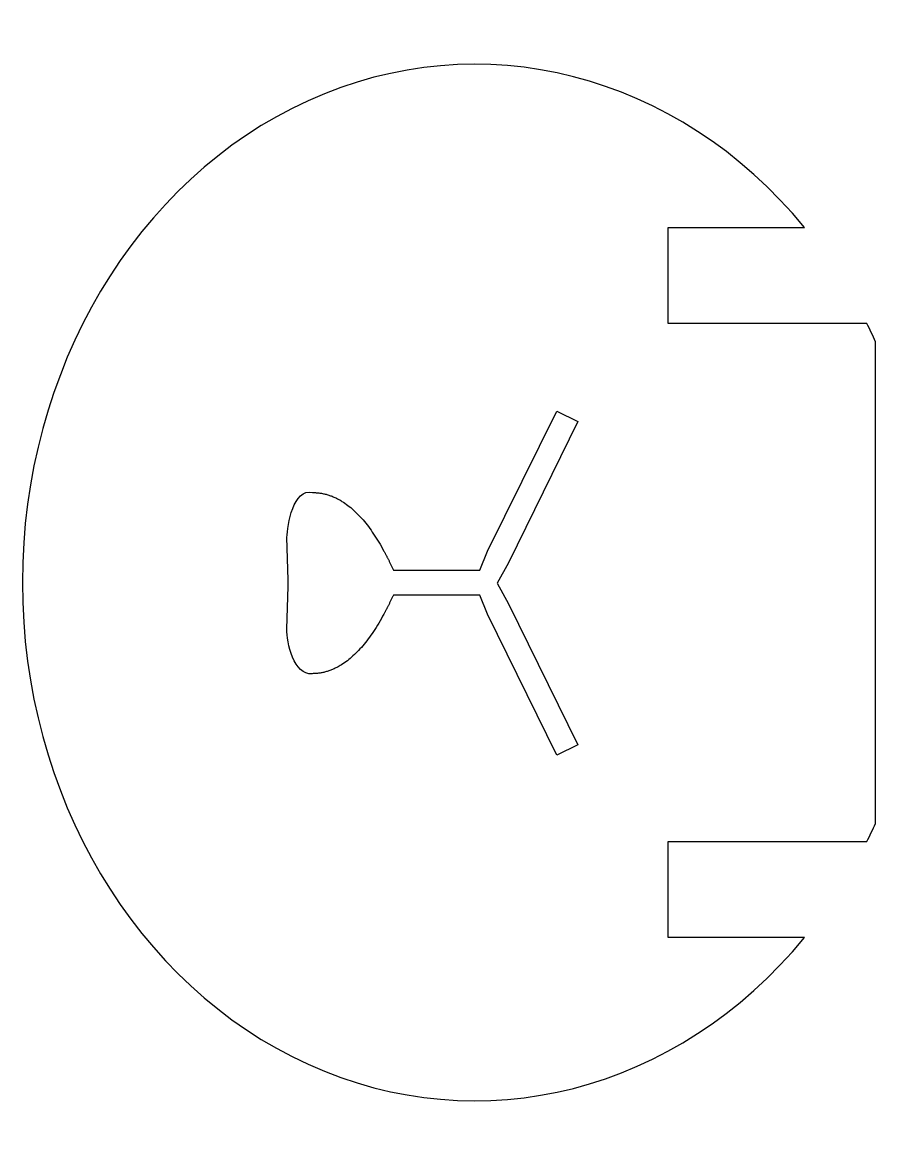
# Model space of a CAD drawing. Header units: inches. Extents: x -1.81 to -0.16, y -1.08 to 1.08.
import ezdxf

# ---------------------------------------------------------------- set-up
doc = ezdxf.new("R2010")
doc.units = ezdxf.units.IN
doc.header["$MEASUREMENT"] = 0

msp = doc.modelspace()

# ---------------------------------------------------------------- linework, layer by layer
msp.add_line((-0.162, -0.4633), (-0.1619, 0.4661))
for points in [[(-0.1789, 0.5014), (-0.5619, 0.5014), (-0.5619, 0.6864), (-0.2989, 0.6864)], [(-1.0923, 0.0255), (-0.9253, 0.0255), (-0.9105, 0.0622), (-0.7769, 0.3319), (-0.7365, 0.3121), (-0.8701, 0.0396), (-0.8919, 0), (-0.8701, -0.0396), (-0.7365, -0.3121), (-0.7769, -0.3319), (-0.9105, -0.0594), (-0.9253, -0.0227), (-1.0923, -0.0227)], [(-1.2976, -0.0882), (-1.295, -0.0062), (-1.295, 0.0064), (-1.2976, 0.0882)], [(-0.2989, -0.6836), (-0.562, -0.6836), (-0.562, -0.4986), (-0.1789, -0.4986)]]:
    msp.add_lwpolyline(points)
for start_param, end_param in [(2.325394, 7.099362), (2.054094, 2.094386), (1.047184, 1.087427)]:
    msp.add_ellipse((-0.935, 0.0014), major_axis=(0, -1), ratio=0.872997, start_param=start_param, end_param=end_param)
for points, degree in [([(-1.2976, 0.0882), (-1.2968, 0.112), (-1.2854, 0.1844), (-1.248, 0.175)], 3), ([(-1.248, 0.175), (-1.1723, 0.175), (-1.1106, 0.0622)], 2), ([(-1.1106, 0.0622), (-1.1013, 0.0452), (-1.0923, 0.0255)], 2), ([(-1.0923, -0.0227), (-1.1013, -0.0423), (-1.1105, -0.0594)], 2), ([(-1.1105, -0.0594), (-1.173, -0.1745), (-1.249, -0.1745)], 2), ([(-1.249, -0.1745), (-1.2834, -0.1787), (-1.2988, -0.114), (-1.2976, -0.0882)], 3)]:
    msp.add_open_spline(points, degree=degree)

doc.saveas('drawing.dxf')
